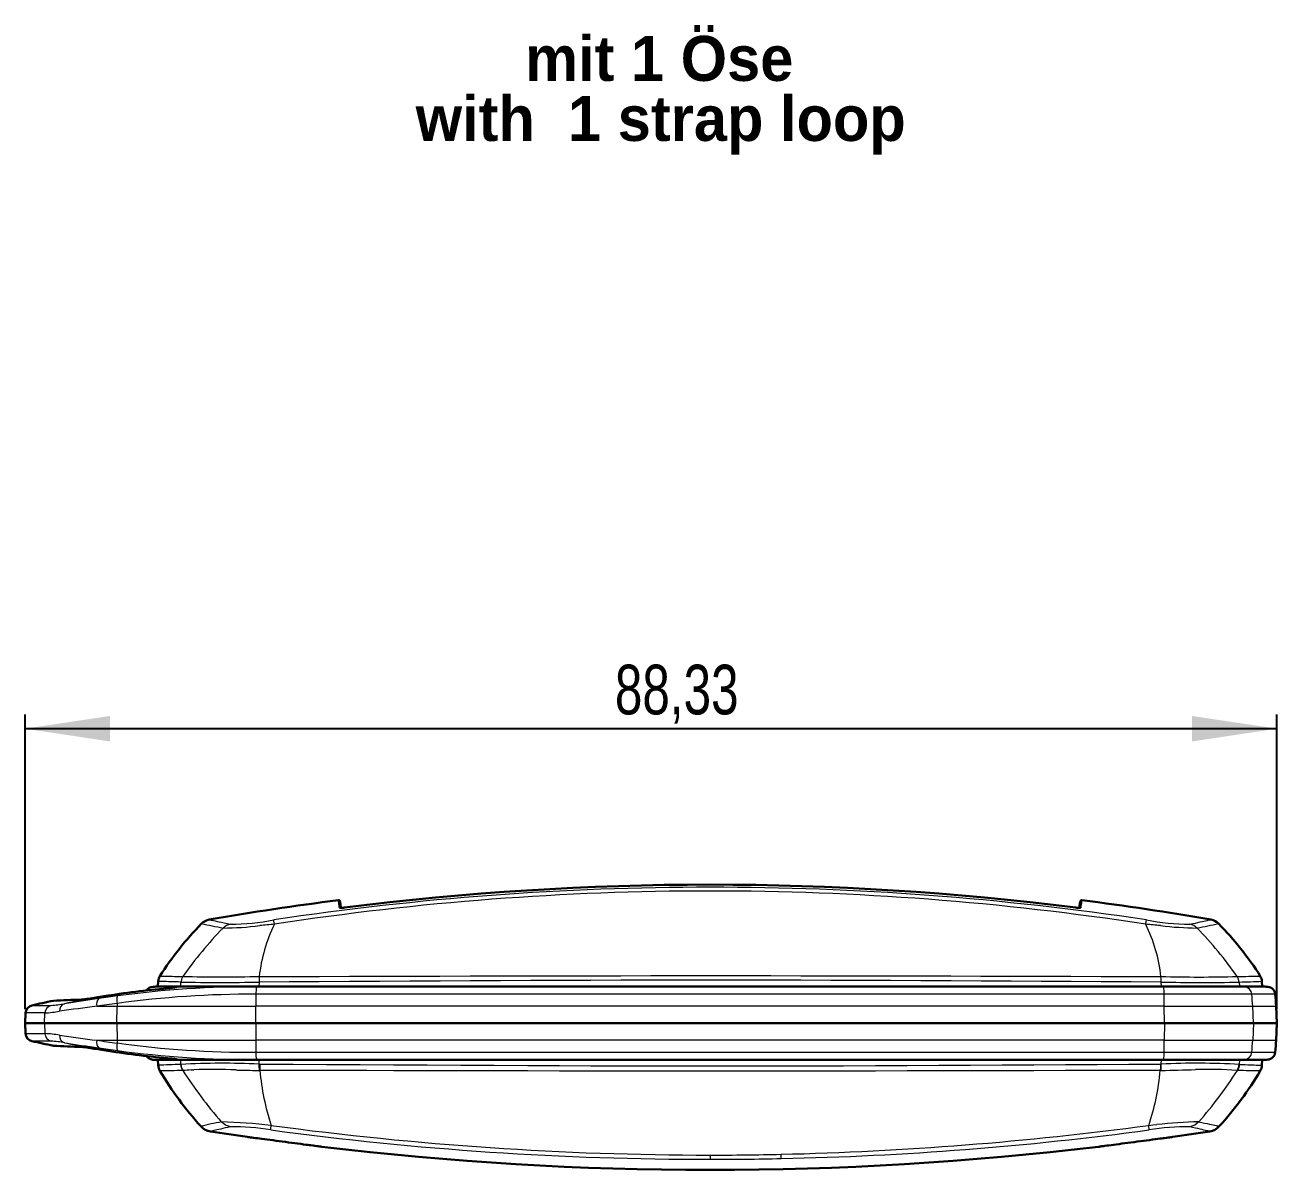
# Model space of a CAD drawing. Header units: millimetres. Extents: x 0 to 1188, y 0 to 841.
# Drawn here: x 588.8 to 677.1, y 491 to 571.8 of the extents above; entities that cross this region are included whole.
import ezdxf

# ---------------------------------------------------------------- set-up
doc = ezdxf.new("R2010")
doc.units = ezdxf.units.MM
doc.linetypes.add('SLD-Durchgehend', pattern=[0])
doc.styles.add('SLDTEXTSTYLE0', font='arialbd.ttf', dxfattribs={"width": 0.948})
doc.styles.add('SLDTEXTSTYLE3', font='ARIALN.TTF', dxfattribs={"width": 0.87})
doc.dimstyles.new('SLDDIMSTYLE2', dxfattribs={"dimtxt": 3.5, "dimasz": 6, "dimexe": 0, "dimexo": 0.0625, "dimgap": 0.875, "dimtad": 1, "dimrnd": 1e-09, "dimzin": 12, "dimdsep": 46, "dimtxsty": 'SLDTEXTSTYLE3', "dimsah": 1, "dimcen": 0.09, "dimadec": 0, "dimazin": 3, "dimtfac": 1, "dimtofl": 0, "dimtmove": 0, "dimatfit": 3, "dimfxl": 0, "dimfrac": 2, "dimtolj": 1, "dimtzin": 12, "dimarcsym": 0})

# ---------------------------------------------------------------- blocks, each defined once
blk = doc.blocks.new('SW_NOTE_3')
at = {"color": 0, "char_height": 3.175, "attachment_point": 2, "style": 'SLDTEXTSTYLE0'}
for s, insert in [('mit 1 Öse', (9.575, 4.093)), ('with  1 strap loop', (9.683, -0.141))]:
    blk.add_mtext(s, dxfattribs=dict(at, insert=insert))
blk = doc.blocks.new('_D_46')
for p, q in [((588.795, 502.347), (588.795, 523.126)), ((677.121, 502.347), (677.121, 523.126)), ((677.121, 522.126), (588.795, 522.126))]:
    blk.add_line(p, q)
for points in [[(588.795, 522.126), (594.795, 521.226), (594.795, 523.026)], [(677.121, 522.126), (671.121, 523.026), (671.121, 521.226)]]:
    blk.add_solid(points)
at = {"insert": (630.409, 526.638), "char_height": 3.5, "attachment_point": 1, "style": 'SLDTEXTSTYLE3'}
blk.add_mtext('88,33', dxfattribs=at)

msp = doc.modelspace()

# ---------------------------------------------------------------- linework, layer by layer
at = {"color": 7, "linetype": 'SLD-Durchgehend', "lineweight": 0}
for p, q in [((611.324, 509.507), (611.324, 509.507)), ((662.93, 509.507), (662.93, 509.507)), ((597.8, 503.917), (599.439, 503.917)), ((598.835, 503.81), (598.837, 503.811)), ((599.439, 503.917), (599.613, 503.913)), ((599.783, 503.934), (599.796, 504.251)), ((605.145, 503.916), (669.109, 503.916)), ((605.303, 504.256), (605.288, 503.934)), ((668.965, 503.934), (668.951, 504.256)), ((669.109, 503.916), (674.83, 503.916)), ((674.457, 504.251), (674.471, 503.934)), ((674.83, 503.916), (676.47, 503.916)), ((589.277, 502.603), (590.64, 502.603)), ((593.007, 503.025), (593.278, 503.075)), ((593.257, 503.074), (593.278, 503.075)), ((594.35, 503.249), (594.353, 503.25)), ((669.167, 503.394), (605.086, 503.394)), ((675.349, 503.394), (669.167, 503.394)), ((676.998, 503.394), (675.349, 503.394)), ((590.202, 502.073), (588.833, 502.073)), ((590.165, 501.347), (590.202, 502.073)), ((593.859, 502.551), (595.289, 502.551)), ((595.278, 501.347), (595.289, 502.551)), ((595.289, 502.551), (605.079, 502.551)), ((605.072, 501.347), (605.079, 502.551)), ((669.174, 502.551), (605.079, 502.551)), ((669.181, 501.347), (669.174, 502.551)), ((669.174, 502.551), (675.407, 502.551)), ((675.469, 501.347), (675.407, 502.551)), ((675.407, 502.551), (677.058, 502.551)), ((590.165, 501.347), (590.202, 500.62)), ((595.278, 501.347), (595.289, 500.143)), ((605.072, 501.347), (605.079, 500.143)), ((669.181, 501.347), (669.174, 500.143)), ((675.469, 501.347), (675.407, 500.143)), ((588.833, 500.62), (590.202, 500.62)), ((590.64, 500.09), (589.277, 500.09)), ((593.859, 500.143), (595.289, 500.143)), ((595.289, 500.143), (605.079, 500.143)), ((669.174, 500.143), (605.079, 500.143)), ((669.174, 500.143), (675.407, 500.143)), ((675.407, 500.143), (677.058, 500.143)), ((593.007, 499.669), (593.278, 499.618)), ((593.259, 499.619), (593.278, 499.618)), ((594.353, 499.444), (594.35, 499.445)), ((605.086, 499.3), (669.167, 499.3)), ((669.167, 499.3), (675.349, 499.3)), ((675.349, 499.3), (676.998, 499.3)), ((599.439, 498.777), (597.8, 498.777)), ((599.613, 498.781), (599.439, 498.777)), ((599.781, 498.443), (599.796, 498.445)), ((599.796, 498.445), (599.783, 498.759)), ((669.109, 498.778), (605.145, 498.778)), ((605.288, 498.759), (605.301, 498.465)), ((605.301, 498.465), (605.349, 498.465)), ((668.903, 498.466), (668.952, 498.466)), ((668.952, 498.466), (668.965, 498.759)), ((674.83, 498.778), (669.109, 498.778)), ((674.471, 498.759), (674.457, 498.445)), ((674.457, 498.445), (674.473, 498.443)), ((676.47, 498.778), (674.83, 498.778)), ((671.613, 494.395), (671.624, 494.407))]:
    msp.add_line(p, q, dxfattribs=at)
at = {"color": 7, "linetype": 'SLD-Durchgehend', "lineweight": 30}
for p, q in [((601.248, 508.373), (601.248, 508.373)), ((673.005, 508.373), (673.006, 508.373)), ((673.005, 508.373), (673.005, 508.373)), ((598.027, 503.934), (599.662, 503.934)), ((598.189, 504.306), (598.17, 503.934)), ((599.662, 503.934), (605.172, 503.934)), ((605.172, 503.934), (669.082, 503.934)), ((669.082, 503.934), (674.591, 503.934)), ((674.591, 503.934), (676.227, 503.934)), ((676.084, 503.934), (676.064, 504.306)), ((590.797, 502.934), (590.794, 502.934)), ((594.353, 503.25), (594.351, 503.25)), ((588.833, 502.073), (588.795, 501.347)), ((677.121, 501.347), (677.058, 502.551)), ((588.795, 501.347), (588.833, 500.62)), ((590.165, 501.347), (588.795, 501.347)), ((595.278, 501.347), (590.165, 501.347)), ((605.072, 501.347), (595.278, 501.347)), ((669.181, 501.347), (605.072, 501.347)), ((675.469, 501.347), (669.181, 501.347)), ((675.469, 501.347), (677.121, 501.347)), ((677.058, 500.143), (677.121, 501.347)), ((590.794, 499.76), (590.798, 499.759)), ((598.027, 498.759), (599.662, 498.759)), ((598.17, 498.759), (598.189, 498.384)), ((598.837, 498.883), (598.835, 498.884)), ((599.662, 498.759), (605.172, 498.759)), ((605.172, 498.759), (669.082, 498.759)), ((669.082, 498.759), (674.591, 498.759)), ((674.591, 498.759), (676.227, 498.759)), ((676.064, 498.384), (676.084, 498.759)), ((601.199, 494.081), (601.199, 494.081)), ((601.2, 494.081), (601.2, 494.081)), ((673.054, 494.081), (673.054, 494.081))]:
    msp.add_line(p, q, dxfattribs=at)
at = {"color": 7, "linetype": 'SLD-Durchgehend', "lineweight": 0, "flags": 128}
for points in [[(610.973, 509.487), (610.971, 509.5), (610.965, 509.553), (610.952, 509.65), (610.941, 509.736), (610.929, 509.833), (610.919, 509.911), (610.912, 509.97), (610.908, 510), (610.905, 510.02), (610.904, 510.029), (610.904, 510.028)], [(663.349, 510.028), (663.349, 510.026), (663.347, 510.01), (663.343, 509.979), (663.337, 509.934), (663.329, 509.873), (663.32, 509.799), (663.308, 509.709), (663.295, 509.605), (663.28, 509.487)], [(663.241, 509.484), (663.26, 509.487), (663.28, 509.487)], [(601.792, 508.659), (601.799, 508.657), (601.823, 508.651), (601.866, 508.642), (601.926, 508.628), (602.005, 508.611), (602.101, 508.59), (602.215, 508.565), (602.347, 508.536), (602.497, 508.503), (602.667, 508.466), (602.854, 508.425), (603.059, 508.38), (603.282, 508.331)], [(603.282, 508.331), (603.004, 508.237), (602.765, 508.064)], [(606.39, 508.33), (606.358, 508.542), (606.344, 508.636)], [(667.869, 508.329), (667.901, 508.541), (667.915, 508.635)], [(670.972, 508.331), (671.175, 508.376), (671.364, 508.417), (671.538, 508.456), (671.698, 508.491), (671.842, 508.522), (671.972, 508.55), (672.086, 508.575), (672.186, 508.597), (672.27, 508.616), (672.339, 508.631), (672.393, 508.643), (672.432, 508.652), (672.454, 508.657), (672.461, 508.659), (672.461, 508.659)], [(671.488, 508.064), (671.249, 508.237), (670.972, 508.331)], [(598.307, 504.67), (598.306, 504.67), (598.315, 504.67), (598.338, 504.67), (598.375, 504.669), (598.426, 504.668), (598.491, 504.667), (598.571, 504.666), (598.664, 504.665), (598.772, 504.663), (598.893, 504.661), (599.029, 504.659), (599.181, 504.657), (599.347, 504.655), (599.528, 504.653), (599.724, 504.651), (599.933, 504.648)], [(599.936, 504.648), (599.84, 504.46), (599.799, 504.252)], [(605.316, 504.648), (605.306, 504.462), (605.303, 504.256)], [(668.95, 504.256), (666.838, 504.266), (664.723, 504.276), (662.607, 504.287), (660.49, 504.299), (658.372, 504.31), (656.249, 504.321), (654.126, 504.333), (652.001, 504.343), (649.876, 504.353), (647.75, 504.363), (645.637, 504.371), (643.525, 504.378), (641.412, 504.383), (639.298, 504.386), (637.185, 504.388), (635.069, 504.387), (632.953, 504.383), (630.837, 504.378), (628.721, 504.371), (626.606, 504.363), (624.473, 504.354), (622.34, 504.344), (620.208, 504.333), (618.077, 504.322), (615.947, 504.31), (613.816, 504.299), (611.685, 504.287), (609.556, 504.276), (607.429, 504.266), (605.303, 504.256)], [(605.316, 504.648), (607.438, 504.652), (609.561, 504.656), (611.686, 504.661), (613.812, 504.666), (615.94, 504.671), (618.071, 504.676), (620.204, 504.681), (622.338, 504.686), (624.473, 504.691), (626.608, 504.695), (628.72, 504.699), (630.832, 504.702), (632.945, 504.705), (635.057, 504.707), (637.17, 504.707), (639.286, 504.707), (641.402, 504.705), (643.518, 504.702), (645.633, 504.699), (647.747, 504.695), (649.87, 504.69), (651.991, 504.686), (654.112, 504.681), (656.231, 504.676), (658.35, 504.67), (660.47, 504.666), (662.589, 504.661), (664.707, 504.656), (666.823, 504.652), (668.937, 504.648)], [(668.95, 504.256), (668.947, 504.462), (668.937, 504.648)], [(674.454, 504.252), (674.413, 504.46), (674.317, 504.648)], [(599.796, 504.251), (599.592, 504.258), (599.402, 504.264), (599.226, 504.269), (599.063, 504.274), (598.914, 504.28), (598.779, 504.284), (598.658, 504.288), (598.55, 504.292), (598.457, 504.296), (598.378, 504.299), (598.311, 504.301), (598.259, 504.303), (598.221, 504.305), (598.198, 504.305), (598.189, 504.306), (598.19, 504.306)], [(599.613, 503.913), (599.634, 503.91), (599.638, 503.906), (599.628, 503.902), (599.605, 503.896), (599.569, 503.89), (599.517, 503.882), (599.449, 503.873), (599.372, 503.864), (599.284, 503.853), (599.216, 503.846), (599.145, 503.839), (599.07, 503.831), (598.993, 503.824), (598.914, 503.817), (598.835, 503.81)], [(592.681, 503.002), (592.542, 502.997), (592.407, 502.992), (592.279, 502.988), (592.155, 502.983), (591.998, 502.978), (591.851, 502.972), (591.713, 502.967), (591.585, 502.963), (591.467, 502.958), (591.358, 502.954), (591.258, 502.951), (591.169, 502.948), (591.089, 502.945), (591.018, 502.942), (590.958, 502.94), (590.906, 502.938), (590.858, 502.936), (590.823, 502.935), (590.802, 502.934), (590.794, 502.934)], [(592.681, 503.002), (592.734, 503.01), (592.771, 503.013)], [(590.794, 499.76), (590.802, 499.76), (590.823, 499.759), (590.857, 499.758), (590.906, 499.756), (590.957, 499.754), (591.018, 499.752), (591.089, 499.749), (591.169, 499.746), (591.258, 499.743), (591.358, 499.739), (591.467, 499.735), (591.585, 499.731), (591.713, 499.727), (591.851, 499.722), (591.998, 499.716), (592.155, 499.711), (592.278, 499.706), (592.407, 499.702), (592.542, 499.697), (592.681, 499.692)], [(592.681, 499.692), (592.734, 499.684), (592.771, 499.681)], [(598.835, 498.884), (598.917, 498.877), (598.995, 498.869), (599.072, 498.862), (599.147, 498.855), (599.227, 498.846), (599.302, 498.838), (599.37, 498.831), (599.43, 498.823), (599.482, 498.817), (599.527, 498.81), (599.571, 498.804), (599.603, 498.798), (599.625, 498.793), (599.638, 498.787), (599.634, 498.783), (599.613, 498.781)], [(599.924, 498.008), (599.824, 498.216), (599.781, 498.443)], [(605.349, 498.465), (607.707, 498.453), (610.068, 498.441), (612.43, 498.429), (614.794, 498.416), (617.162, 498.403), (619.532, 498.391), (621.903, 498.378), (624.274, 498.367), (626.499, 498.357), (628.724, 498.348), (630.95, 498.341), (633.176, 498.336), (635.402, 498.333), (637.632, 498.332), (639.862, 498.334), (642.092, 498.338), (644.321, 498.344), (646.55, 498.352), (648.788, 498.361), (651.026, 498.372), (653.263, 498.383), (655.499, 498.395), (657.733, 498.407), (659.97, 498.419), (662.206, 498.432), (664.44, 498.443), (666.672, 498.455), (668.903, 498.466)], [(605.349, 498.465), (605.353, 498.229), (605.364, 498.015)], [(668.903, 498.466), (668.899, 498.23), (668.888, 498.016)], [(674.473, 498.443), (674.43, 498.216), (674.33, 498.008)], [(674.473, 498.443), (674.686, 498.436), (674.884, 498.429), (675.067, 498.423), (675.235, 498.417), (675.387, 498.411), (675.524, 498.406), (675.645, 498.401), (675.751, 498.397), (675.842, 498.393), (675.917, 498.39), (675.977, 498.388), (676.022, 498.386), (676.051, 498.385), (676.063, 498.384), (676.062, 498.384)], [(599.942, 498.009), (599.924, 498.008), (599.924, 498.008)], [(605.364, 498.015), (605.363, 498.015), (605.31, 498.015)], [(668.888, 498.016), (666.662, 498.012), (664.435, 498.008), (662.206, 498.004), (659.975, 498), (657.743, 497.995), (655.506, 497.99), (653.268, 497.986), (651.028, 497.981), (648.788, 497.977), (646.548, 497.972), (644.323, 497.969), (642.097, 497.966), (639.872, 497.964), (637.646, 497.963), (635.42, 497.964), (633.191, 497.965), (630.962, 497.968), (628.733, 497.971), (626.505, 497.975), (624.278, 497.979), (622.383, 497.983), (620.49, 497.987), (618.597, 497.991), (616.704, 497.994), (614.813, 497.998), (612.921, 498.002), (611.03, 498.006), (609.14, 498.009), (607.251, 498.012), (605.364, 498.015)], [(668.943, 498.016), (668.888, 498.016), (668.888, 498.016)], [(674.33, 498.008), (674.33, 498.008), (674.311, 498.009)], [(675.941, 497.986), (675.942, 497.986), (675.93, 497.986), (675.902, 497.987), (675.858, 497.987), (675.799, 497.988), (675.724, 497.989), (675.634, 497.991), (675.528, 497.992), (675.406, 497.994), (675.269, 497.996), (675.113, 497.998), (674.941, 498.001), (674.753, 498.003), (674.549, 498.005), (674.33, 498.008)], [(603.287, 494.049), (603.094, 494.003), (602.915, 493.961), (602.749, 493.921), (602.598, 493.886), (602.461, 493.853), (602.338, 493.824), (602.229, 493.799), (602.135, 493.777), (602.055, 493.758), (601.99, 493.742), (601.939, 493.73), (601.903, 493.721), (601.882, 493.716), (601.877, 493.714)], [(603.287, 494.049), (602.936, 494.167), (602.64, 494.394)], [(606.13, 493.821), (606.137, 493.919), (606.163, 494.14)], [(668.1, 493.819), (668.093, 493.919), (668.068, 494.144)], [(668.07, 494.145), (668.07, 494.145), (668.359, 494.169), (668.647, 494.195), (668.647, 494.195)], [(671.61, 494.394), (671.315, 494.168), (670.964, 494.05)], [(672.376, 493.714), (672.377, 493.714), (672.368, 493.717), (672.342, 493.723), (672.3, 493.733), (672.241, 493.747), (672.166, 493.765), (672.075, 493.787), (671.967, 493.812), (671.844, 493.841), (671.701, 493.875), (671.541, 493.913), (671.365, 493.954), (671.172, 494), (670.964, 494.05)], [(671.61, 494.394), (671.82, 494.349), (672.014, 494.308), (672.192, 494.27), (672.353, 494.235), (672.498, 494.204), (672.626, 494.176), (672.737, 494.152), (672.832, 494.131), (672.91, 494.114), (672.971, 494.1), (673.016, 494.09), (673.044, 494.083), (673.055, 494.081), (673.054, 494.081)]]:
    msp.add_lwpolyline(points, dxfattribs=at)
at = {"color": 7, "linetype": 'SLD-Durchgehend', "lineweight": 30, "flags": 128}
for points in [[(611.016, 509.94), (611.016, 509.94), (611.019, 509.922), (611.024, 509.884), (611.031, 509.826), (611.041, 509.749), (611.053, 509.652), (611.068, 509.536), (611.075, 509.483)], [(663.179, 509.483), (663.185, 509.535), (663.2, 509.65), (663.212, 509.747), (663.222, 509.824), (663.229, 509.882), (663.234, 509.92), (663.237, 509.94), (663.237, 509.94)], [(611.324, 509.507), (611.303, 509.504), (611.265, 509.5), (611.228, 509.496), (611.192, 509.492), (611.157, 509.489), (611.125, 509.486), (611.096, 509.484), (611.07, 509.483), (611.048, 509.482), (611.031, 509.482), (611.02, 509.482), (611.013, 509.482), (611.011, 509.482), (611.011, 509.482)], [(604.482, 493.325), (604.491, 493.324), (604.518, 493.321), (604.564, 493.315), (604.628, 493.306), (604.707, 493.296), (604.802, 493.283), (604.917, 493.268), (605.047, 493.251), (605.188, 493.232), (605.342, 493.212), (605.513, 493.189), (605.695, 493.165), (605.884, 493.141), (606.081, 493.115), (606.29, 493.087), (606.506, 493.059), (606.721, 493.03), (606.939, 493.002), (607.164, 492.972), (607.389, 492.942), (607.606, 492.914), (607.82, 492.886), (608.035, 492.857), (608.243, 492.83), (608.437, 492.804), (608.622, 492.78), (608.743, 492.764), (608.858, 492.749), (608.968, 492.735), (609.115, 492.715), (609.249, 492.698), (609.371, 492.682), (609.477, 492.668), (609.562, 492.657), (609.63, 492.648), (609.682, 492.641), (609.715, 492.636), (609.725, 492.635), (609.729, 492.634), (609.729, 492.635)], [(664.524, 492.635), (664.528, 492.635), (664.538, 492.636), (664.569, 492.64), (664.618, 492.647), (664.686, 492.656), (664.772, 492.667), (664.872, 492.68), (664.987, 492.695), (665.121, 492.713), (665.269, 492.733), (665.427, 492.753), (665.597, 492.776), (665.782, 492.8), (665.977, 492.826), (666.176, 492.852), (666.382, 492.879), (666.599, 492.907), (666.82, 492.937), (667.039, 492.965), (667.258, 492.994), (667.483, 493.024), (667.705, 493.053), (667.918, 493.081), (668.126, 493.108), (668.332, 493.136), (668.53, 493.162), (668.712, 493.186), (668.882, 493.208), (668.993, 493.223), (669.097, 493.236), (669.195, 493.249), (669.325, 493.266), (669.439, 493.282), (669.54, 493.295), (669.624, 493.306), (669.687, 493.314), (669.733, 493.32), (669.762, 493.324), (669.771, 493.325), (669.771, 493.325)]]:
    msp.add_lwpolyline(points, dxfattribs=at)
at = {"color": 7, "linetype": 'SLD-Durchgehend', "lineweight": 0}
for centre, radius, start, end in [((637.127, 304.452), 206.491, 81.42511, 98.5732), ((637.127, 308.198), 202.478, 81.26699, 98.73302), ((637.127, 304.697), 206.429, 82.81942, 97.18058), ((611.081, 510.681), 1.199, 264.82488, 281.66022), ((610.986, 509.387), 0.1, 71.96896, 97.27885), ((663.183, 510.87), 1.387, 259.48628, 274.02861), ((622.254, 489.039), 27.235, 135.68999, 145.02976), ((623.061, 611.692), 105.597, 258.07859, 258.9192), ((602.609, 530.566), 22.503, 270.3968, 277.00581), ((603.019, 526.514), 18.185, 270.8278, 280.53668), ((616.594, 503.356), 11.352, 154.01776, 173.46331), ((617.471, 387.238), 121.598, 95.22823, 95.71874), ((653.313, 351.022), 157.98, 84.33777, 84.71544), ((657.759, 503.385), 11.249, 6.44761, 26.0723), ((671.132, 525.472), 17.142, 259.18305, 269.46394), ((671.772, 532.549), 24.487, 263.26265, 269.33501), ((650.405, 615.559), 109.543, 281.09632, 281.90651), ((651.999, 489.038), 27.236, 34.97018, 44.30989), ((602.627, 607.679), 103.065, 268.50362, 271.49476), ((671.626, 593.029), 88.422, 268.25749, 271.74413), ((670.711, 836.048), 331.419, 270.62391, 270.9052), ((604.025, 444.071), 59.964, 94.96514, 99.2849), ((604.815, 433.381), 70.536, 89.73205, 97.74528), ((599.484, 503.361), 0.558, 94.56882, 119.04464), ((603.835, 448.605), 55.486, 94.31266, 94.54338), ((599.657, 503.359), 0.555, 94.58316, 110.87916), ((602.456, 623.466), 119.244, 268.72346, 271.36797), ((606.583, 503.49), 1.5, 163.50449, 183.6725), ((605.87, 502.887), 1.259, 123.68919, 125.18243), ((671.8, 626.909), 122.687, 268.66914, 271.23943), ((668.379, 502.88), 1.267, 54.82247, 56.30591), ((667.83, 503.508), 1.342, 355.12132, 17.70088), ((668.37, 708.426), 204.265, 271.70761, 272.15855), ((670.419, 448.611), 55.481, 85.43973, 85.6874), ((674.781, 503.348), 0.569, 4.5602, 85.03833), ((590.775, 502.046), 0.573, 103.536, 177.29528), ((590.059, 511.025), 8.441, 273.95051, 280.34962), ((591.74, 502.23), 0.518, 108.55666, 184.46288), ((623.363, 300.086), 205.113, 98.23188, 98.9154), ((603.852, 448.49), 55.602, 101.2264, 102.75556), ((592.113, 509.854), 6.876, 274.74123, 279.59831), ((576.272, 612.777), 111.01, 278.80237, 279.37265), ((594.38, 502.703), 0.543, 135.23566, 196.32777), ((636.344, 188.804), 316.61, 97.45017, 97.71154), ((633.3, 232.611), 273.315, 97.99016, 98.26835), ((596.274, 502.975), 1.01, 162.83127, 193.38962), ((724.746, 501.312), 129.463, 179.3675, 179.45183), ((604.753, 434.558), 68.837, 89.72308, 97.90072), ((811.08, 501.35), 206.004, 179.43164, 179.66615), ((464.253, 501.358), 204.924, 0.33348, 0.56923), ((652.03, 501.347), 23.409, 2.94653, 5.01536), ((589.651, 511.477), 9.42, 273.35457, 279.61229), ((624.733, 267.448), 237.121, 97.48114, 98.12392), ((589.545, 490.282), 10.359, 80.67172, 86.36143), ((590.775, 500.647), 0.573, 182.70473, 256.46399), ((590.054, 491.63), 8.48, 79.66514, 86.03475), ((591.74, 500.464), 0.518, 175.53709, 251.44337), ((625.879, 743.61), 245.563, 261.88713, 262.50781), ((603.852, 554.203), 55.602, 257.24443, 258.77359), ((623.395, 702.823), 205.33, 261.08496, 261.76775), ((594.38, 499.991), 0.543, 163.67225, 224.76432), ((636.338, 813.845), 316.565, 262.28844, 262.54984), ((596.17, 499.715), 0.91, 164.88983, 198.88928), ((724.745, 501.382), 129.461, 180.54817, 180.6325), ((604.752, 568.119), 68.819, 262.09825, 270.27795), ((811.08, 501.343), 206.004, 180.33385, 180.56836), ((464.253, 501.336), 204.924, 359.43077, 359.66652), ((652.03, 501.346), 23.409, 354.98464, 357.05347), ((592.197, 493.506), 6.205, 80.13891, 85.52153), ((576.412, 390.79), 110.126, 80.62505, 81.19991), ((633.318, 770.203), 273.436, 261.73171, 262.00977), ((604.025, 558.623), 59.964, 260.71511, 265.03485), ((604.795, 569.018), 70.241, 262.23791, 270.28476), ((606.423, 499.186), 1.342, 175.12096, 197.70206), ((667.83, 499.186), 1.342, 342.2991, 4.87869), ((674.781, 499.345), 0.569, 274.96163, 355.43982), ((606.412, 298.061), 200.492, 91.89531, 92.35013), ((599.484, 499.332), 0.558, 240.95619, 265.43086), ((603.845, 554.228), 55.626, 265.45691, 265.68705), ((599.657, 499.335), 0.555, 248.77275, 265.41629), ((602.762, 441.739), 56.783, 87.4368, 92.99383), ((600.671, 498.494), 0.876, 183.24752, 213.6742), ((605.87, 499.806), 1.258, 234.81686, 236.31085), ((611.78, 498.366), 6.48, 179.12107, 183.10144), ((662.474, 498.364), 6.479, 356.92312, 0.90763), ((671.489, 443.64), 54.885, 86.90008, 92.64934), ((668.379, 499.813), 1.266, 303.69406, 305.17822), ((673.582, 498.495), 0.876, 326.31534, 356.74027), ((670.421, 554.056), 55.453, 274.3126, 274.56039), ((603.143, 202.017), 296.009, 90.62312, 90.93533), ((626.8, 515.378), 32, 212.87457, 220.97653), ((601.185, 484.854), 13.213, 92.93645, 95.39695), ((600.476, 500.097), 2.047, 270.887, 276.60358), ((602.124, 458.689), 39.4, 87.73784, 92.0538), ((603.971, 500.23), 2.192, 262.33532, 272.2454), ((606.756, 604.474), 106.468, 268.54729, 269.2218), ((622.326, 499.493), 17.027, 184.9787, 198.32381), ((652.593, 499.438), 16.357, 341.11451, 355.01044), ((665.216, 690.74), 192.76, 271.10799, 271.83164), ((672.239, 472.633), 25.46, 85.33162, 91.94015), ((647.822, 515.127), 31.555, 318.92605, 327.1457), ((620.765, 407.399), 88.862, 101.76887, 102.7195), ((600.695, 442.797), 51.633, 83.92157, 87.84077), ((603.465, 478.447), 15.603, 80.16883, 90.65534), ((637.043, 723.209), 231.462, 262.32478, 270.02049), ((637.279, 724.32), 232.274, 262.30153, 269.9621), ((636.709, 726.79), 234.75, 271.3246, 277.67618), ((637.22, 723.067), 231.318, 271.21858, 277.67215), ((670.845, 477.597), 16.453, 89.58755, 99.59827), ((672.776, 454.793), 39.618, 91.68675, 95.98225), ((637.087, 716.387), 224.341, 270.00975, 271.28953), ((728.292, 492.046), 91.166, 180.0001, 180.188), ((627.778, 491.789), 14.362, 0.04847, 1.25244), ((637.115, 725.444), 233.697, 270.00277, 271.23202)]:
    msp.add_arc(centre, radius, start, end, dxfattribs=at)
at = {"color": 7, "linetype": 'SLD-Durchgehend', "lineweight": 30}
for centre, radius, start, end in [((637.127, 304.697), 206.429, 82.81942, 97.18058), ((637.127, 304.697), 206.429, 82.81941, 97.18059), ((637.127, 304.697), 207, 97.27769, 99.8285), ((610.917, 509.93), 0.1, 7.26373, 97.36843), ((663.336, 509.93), 0.1, 82.81296, 172.73626), ((637.127, 304.697), 207, 80.17151, 82.72231), ((610.868, 512.962), 3.484, 273.39886, 277.51423), ((663.25, 511.579), 2.097, 261.20978, 269.77652), ((663.386, 512.972), 3.495, 262.4901, 266.59282), ((617.623, 492.342), 22.916, 135.60969, 147.45302), ((601.96, 507.678), 0.995, 99.7606, 135.74623), ((672.294, 507.68), 0.993, 44.25021, 80.30233), ((656.629, 492.341), 22.917, 32.54716, 44.39035), ((598.925, 504.27), 0.737, 147.11375, 177.23635), ((675.332, 504.272), 0.732, 2.63987, 32.95354), ((603.956, 444.598), 59.433, 94.94141, 99.29915), ((597.845, 503.344), 0.575, 94.46294, 146.07126), ((602.274, 446.591), 57.5, 94.2363, 94.46294), ((598.071, 514.036), 10.254, 274.28488, 278.19871), ((671.979, 446.591), 57.5, 85.52043, 85.7637), ((676.425, 503.343), 0.575, 5.10577, 85.52043), ((589.407, 502.043), 0.575, 103.0635, 177), ((602.274, 446.591), 57.5, 101.51641, 103.0635), ((593.932, 449.006), 54.019, 91.23159, 93.33007), ((592.245, 509.058), 6.068, 274.9668, 279.79008), ((577.62, 604.457), 102.58, 278.76887, 279.38688), ((654.089, 501.347), 23, 3, 5.10577), ((589.407, 500.65), 0.575, 183, 256.9365), ((602.274, 556.102), 57.5, 256.9365, 258.48359), ((654.089, 501.347), 23, 354.89423, 357), ((594.008, 555.61), 55.943, 266.70633, 268.73238), ((592.216, 493.41), 6.296, 80.21454, 84.9434), ((576.462, 391.016), 109.893, 80.63039, 81.19765), ((603.943, 557.985), 59.321, 260.69674, 265.06267), ((676.425, 499.351), 0.575, 274.47957, 354.89423), ((597.845, 499.35), 0.575, 213.94274, 265.53706), ((602.274, 556.102), 57.5, 265.53706, 265.7637), ((599.047, 498.428), 0.859, 182.939, 211.04657), ((598.092, 488.849), 10.062, 81.76076, 85.75152), ((675.213, 498.426), 0.852, 328.87073, 357.20337), ((671.979, 556.102), 57.5, 274.2363, 274.47957), ((619.738, 510.809), 24.971, 210.89924, 222.06054), ((654.5, 510.82), 24.989, 317.94398, 329.09671), ((602.05, 494.846), 1.145, 221.99571, 261.32612), ((672.203, 494.847), 1.146, 278.71065, 318.01276), ((637.127, 720.997), 230, 261.18412, 261.84033), ((637.127, 720.997), 230, 278.15975, 278.81586), ((637.127, 720.997), 230, 263.15869, 276.84139)]:
    msp.add_arc(centre, radius, start, end, dxfattribs=at)

# ---------------------------------------------------------------- block references
msp.add_blockref('SW_NOTE_3', (623.961, 566.906))

# ---------------------------------------------------------------- dimensions: what is measured, and where the dimension line sits
dim = msp.add_linear_dim(base=(588.795, 522.126), p1=(677.121, 501.347), p2=(588.795, 501.347), dimstyle='SLDDIMSTYLE2')
dim.commit()
dim.dimension.update_dxf_attribs({"geometry": '_D_46', "text_midpoint": (635.342, 522.126), "dimtype": 160})

doc.saveas('drawing.dxf')
